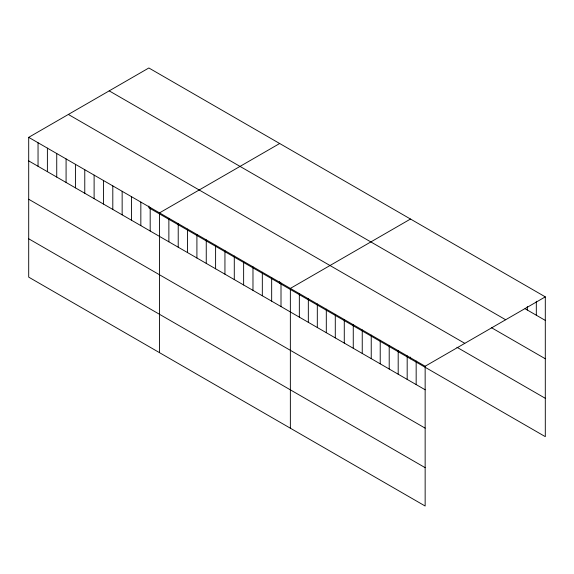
<?xml version="1.0" encoding="UTF-8"?>
<svg xmlns="http://www.w3.org/2000/svg" width="574" height="574" viewBox="0 0 574 574"><rect width="100%" height="100%" fill="white"/><g stroke="black" fill="none" stroke-linecap="round" stroke-linejoin="round"><path stroke-width="0.86" d="M28.7 137.344L425.147 366.234L425.147 506.024L28.7 277.134L28.7 137.344L148.853 67.976L545.3 296.866L545.3 436.656L148.853 207.766L148.853 206.023M279.682 143.507L159.529 212.875L159.529 352.673M410.503 219.038L290.358 288.406L290.358 428.204M425.147 366.234L545.3 296.866M525.081 308.733L545.3 320.407M109.203 90.864L505.651 319.754M491.38 327.639L545.3 358.772M68.349 114.448L464.796 343.338M456.933 347.277L545.3 398.299M28.7 160.885L425.147 389.775M28.7 199.25L425.147 428.139M28.7 238.777L425.147 467.666M536.317 301.264L536.317 315.219M527.327 306.545L527.327 310.032M416.164 361.039L416.164 384.587M410.503 357.093L410.503 358.836M407.181 355.851L407.181 379.4M398.191 350.664L398.191 374.212M389.208 345.476L389.208 369.025M380.218 340.289L380.218 363.837M371.235 335.101L371.235 358.65M362.244 329.914L362.244 353.455M353.261 324.726L353.261 348.267M344.278 319.539L344.278 343.08M335.288 314.351L335.288 337.892M326.305 309.164L326.305 332.705M317.314 303.969L317.314 327.517M308.331 298.781L308.331 322.33M299.341 293.594L299.341 317.142M281.009 283.011L281.009 306.559M279.682 281.561L279.682 283.305M271.667 277.615L271.667 301.163M262.325 272.219L262.325 295.768M252.976 266.824L252.976 290.372M243.634 261.428L243.634 284.977M234.285 256.04L234.285 279.581M224.943 250.644L224.943 274.185M215.602 245.249L215.602 268.79M206.253 239.853L206.253 263.394M196.911 234.457L196.911 257.999M187.562 229.062L187.562 252.603M178.22 223.666L178.22 247.207M168.871 218.271L168.871 241.812M150.187 207.479L150.187 231.028M140.838 202.084L140.838 225.632M131.496 196.688L131.496 220.237M122.147 191.293L122.147 214.841M112.805 185.897L112.805 209.445M103.456 180.501L103.456 204.05M94.114 175.106L94.114 198.654M84.773 169.71L84.773 193.259M75.424 164.315L75.424 187.863M66.082 158.919L66.082 182.467M56.733 153.531L56.733 177.072M47.391 148.135L47.391 171.676M38.042 142.739L38.042 166.281"/></g></svg>
